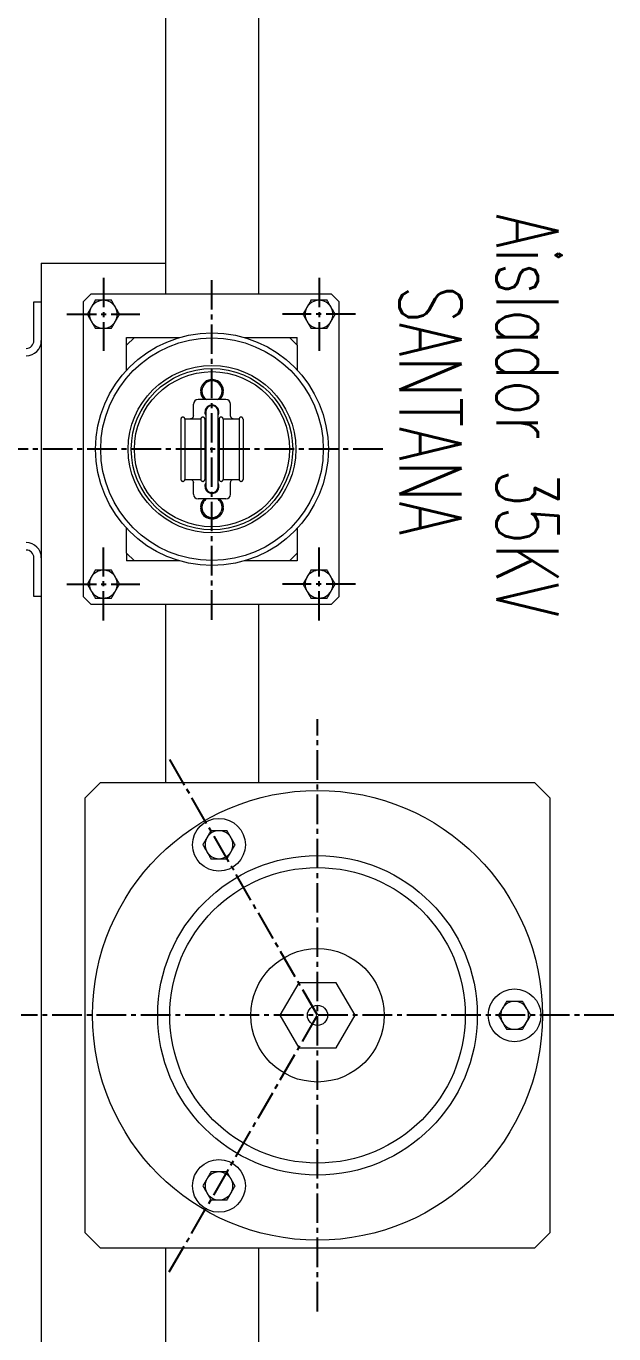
# Model space of a CAD drawing. Header units: millimetres. Extents: x 1587714 to 3094800, y -694377 to -413614.
# Drawn here: x 2046509 to 2046888, y -577587 to -576744 of the extents above; entities that cross this region are included whole.
import ezdxf

# ---------------------------------------------------------------- set-up
doc = ezdxf.new("R2010")
doc.units = ezdxf.units.MM
doc.linetypes.add('CENTER2', pattern=[28.575, 19.05, -3.175, 3.175, -3.175])
for name, color, linetype in [('0_EJES', 1, 'CENTER2'), ('M0_EQUIPOS', 7, 'Continuous'), ('M2_PLBULONES', 2, 'Continuous'), ('M_DIM', 1, 'Continuous')]:
    doc.layers.add(name, color=color, linetype=linetype)
doc.styles.add('STYLE-MSF', font='simplex.shx', dxfattribs={"width": 0.8})

msp = doc.modelspace()

# ---------------------------------------------------------------- linework, layer by layer
at = {"layer": '0_EJES'}
for p, q in [((2046558.7201, -576906.5171), (2046558.7201, -576953.5993)), ((2046628.7201, -577127.0805), (2046628.7201, -576907.0354)), ((2046697.7201, -576906.5171), (2046697.7201, -576953.5993)), ((2046535.179, -576930.0582), (2046582.2613, -576930.0582)), ((2046721.2613, -576930.0582), (2046674.179, -576930.0582)), ((2046738.7427, -577017.058), (2044355.5699, -577017.058)), ((2046558.7201, -577127.5991), (2046558.7201, -577080.5168)), ((2046697.7201, -577127.5991), (2046697.7201, -577080.5168)), ((2046535.179, -577104.058), (2046582.2613, -577104.058)), ((2046721.2613, -577104.058), (2046674.179, -577104.058)), ((2046696.7201, -577573.0401), (2046696.7201, -577191.0758)), ((2046696.7201, -577382.058), (2046601.2291, -577216.6625)), ((2046887.7023, -577382.058), (2046505.738, -577382.058)), ((2046601.2291, -577547.4534), (2046696.7201, -577382.058))]:
    msp.add_line(p, q, dxfattribs=at)
at = {"layer": 'M0_EQUIPOS', "linetype": 'Continuous', "lineweight": 15}
for p, q in [((2046598.7201, -574937.058), (2046598.7201, -576917.0579)), ((2046658.7201, -574937.058), (2046658.7201, -576917.0579)), ((2046550.7201, -576917.0579), (2046545.7201, -576922.0581)), ((2046545.7201, -576922.0581), (2046545.7201, -577112.0581)), ((2046705.7201, -576917.0579), (2046550.7201, -576917.0579)), ((2046710.7201, -576922.0581), (2046705.7201, -576917.0579)), ((2046710.7201, -577112.0581), (2046710.7201, -576922.0581)), ((2046578.7201, -576945.0578), (2046573.7201, -576950.0579)), ((2046573.7201, -576950.0579), (2046573.7201, -576945.0578)), ((2046573.7201, -576945.0578), (2046578.7201, -576945.0578)), ((2046578.7201, -576945.0578), (2046607.7201, -576945.0578)), ((2046649.7201, -576945.0578), (2046678.7201, -576945.0578)), ((2046683.7201, -576950.0579), (2046678.7201, -576945.0578)), ((2046678.7201, -576945.0578), (2046683.7201, -576945.0578)), ((2046683.7201, -576950.0579), (2046683.7201, -576945.0578)), ((2046573.7201, -576966.0677), (2046573.7201, -576950.0579)), ((2046683.7201, -576950.0579), (2046683.7201, -576966.0677)), ((2046573.7201, -577084.0578), (2046573.7201, -577068.0479)), ((2046683.7201, -577068.0479), (2046683.7201, -577084.0578)), ((2046573.7201, -577084.0578), (2046578.7201, -577089.0579)), ((2046573.7201, -577084.0578), (2046573.7201, -577089.0579)), ((2046678.7201, -577089.0579), (2046683.7201, -577084.0578)), ((2046683.7201, -577084.0578), (2046683.7201, -577089.0579)), ((2046578.7201, -577089.0579), (2046573.7201, -577089.0579)), ((2046607.7201, -577089.0579), (2046578.7201, -577089.0579)), ((2046678.7201, -577089.0579), (2046649.7201, -577089.0579)), ((2046683.7201, -577089.0579), (2046678.7201, -577089.0579)), ((2046545.7201, -577112.0581), (2046550.7201, -577117.0577)), ((2046550.7201, -577117.0577), (2046705.7201, -577117.0577)), ((2046598.7201, -577117.0577), (2046598.7201, -577232.058)), ((2046658.7201, -577117.0577), (2046658.7201, -577232.058)), ((2046705.7201, -577117.0577), (2046710.7201, -577112.0581)), ((2046556.7201, -577232.058), (2046546.7201, -577242.0577)), ((2046836.7201, -577232.058), (2046556.7201, -577232.058)), ((2046846.7201, -577242.0577), (2046836.7201, -577232.058)), ((2046546.7201, -577242.0577), (2046546.7201, -577522.058)), ((2046846.7201, -577522.058), (2046846.7201, -577242.0577)), ((2046546.7201, -577522.058), (2046556.7201, -577532.0582)), ((2046836.7201, -577532.0582), (2046846.7201, -577522.058)), ((2046556.7201, -577532.0582), (2046836.7201, -577532.0582)), ((2046598.7201, -577532.0582), (2046598.7201, -577917.0579)), ((2046658.7201, -577532.0582), (2046658.7201, -577917.0579))]:
    msp.add_line(p, q, dxfattribs=at)
at = {"layer": 'M0_EQUIPOS', "color": 180, "linetype": 'Continuous', "lineweight": 15}
for p, q in [((2046518.7201, -576897.058), (2046518.7201, -576922.0581)), ((2046518.7201, -576897.058), (2046598.7201, -576897.058)), ((2046513.9601, -576947.0581), (2046513.9601, -576922.0581)), ((2046513.9601, -576922.0581), (2046518.7201, -576922.0581)), ((2046518.7201, -576922.0581), (2046518.7201, -576947.0581)), ((2046518.7201, -576947.0581), (2046518.7201, -577087.058)), ((2046513.9601, -577112.0581), (2046513.9601, -577087.058)), ((2046518.7201, -577087.058), (2046518.7201, -577112.0581)), ((2046518.7201, -577112.0581), (2046513.9601, -577112.0581)), ((2046518.7201, -577112.0581), (2046518.7201, -577922.0581))]:
    msp.add_line(p, q, dxfattribs=at)
at = {"layer": 'M0_EQUIPOS', "color": 20, "linetype": 'Continuous', "lineweight": 15}
for p, q in [((2046616.7201, -576995.5811), (2046616.7201, -576988.058)), ((2046637.7201, -576985.0578), (2046619.7201, -576985.0578)), ((2046640.7201, -576995.5811), (2046640.7201, -576988.058)), ((2046608.7201, -576997.5838), (2046608.7201, -577036.5323)), ((2046611.2201, -576997.5838), (2046611.2201, -577036.5323)), ((2046621.5701, -576997.5838), (2046611.2201, -576997.5838)), ((2046621.5701, -576997.5838), (2046621.5701, -577036.5323)), ((2046624.0701, -576997.5838), (2046624.0701, -577036.5323)), ((2046624.7201, -576997.5838), (2046624.0701, -576997.5838)), ((2046624.7201, -576993.0582), (2046624.7201, -577041.058)), ((2046632.7201, -577041.058), (2046632.7201, -576993.0582)), ((2046633.3701, -576997.5838), (2046632.7201, -576997.5838)), ((2046633.3701, -576997.5838), (2046633.3701, -577036.5323)), ((2046635.8701, -576997.5838), (2046635.8701, -577036.5323)), ((2046646.2201, -576997.5838), (2046635.8701, -576997.5838)), ((2046646.2201, -576997.5838), (2046646.2201, -577036.5323)), ((2046648.7201, -576997.5838), (2046648.7201, -577036.5323)), ((2046611.2201, -577036.5323), (2046621.5701, -577036.5323)), ((2046616.7201, -577046.0581), (2046616.7201, -577038.5346)), ((2046624.0701, -577036.5323), (2046624.7201, -577036.5323)), ((2046632.7201, -577036.5323), (2046633.3701, -577036.5323)), ((2046635.8701, -577036.5323), (2046646.2201, -577036.5323)), ((2046640.7201, -577046.0581), (2046640.7201, -577038.5346)), ((2046637.7201, -577049.0579), (2046619.7201, -577049.0579)), ((2046684.5958, -577361.0582), (2046672.4714, -577382.0581)), ((2046708.8445, -577361.0582), (2046684.5958, -577361.0582)), ((2046720.9688, -577382.0581), (2046708.8445, -577361.0582)), ((2046672.4714, -577382.0581), (2046684.5958, -577403.058)), ((2046708.8445, -577403.058), (2046720.9688, -577382.0581)), ((2046684.5958, -577403.058), (2046708.8445, -577403.058))]:
    msp.add_line(p, q, dxfattribs=at)
at = {"layer": 'M0_EQUIPOS', "color": 20, "linetype": 'Continuous', "lineweight": 15, "flags": 128}
for points in [[(2046624.7201, -576995.1195), (2046624.4024, -576994.3256), (2046624.2201, -576993.0582)], [(2046624.2201, -577041.058), (2046624.4024, -577039.7901), (2046624.7201, -577038.9962)]]:
    msp.add_lwpolyline(points, dxfattribs=at)
at = {"layer": 'M0_EQUIPOS', "color": 20, "linetype": 'Continuous', "lineweight": 15}
for centre, radius in [((2046628.7201, -577017.058), 75), ((2046628.7201, -577017.058), 71.7409), ((2046628.7201, -577017.058), 54), ((2046628.7201, -577017.058), 52), ((2046628.7201, -577017.058), 50), ((2046696.7201, -577382.058), 145), ((2046696.7201, -577382.058), 103), ((2046696.7201, -577382.058), 95.25), ((2046696.7201, -577382.058), 43), ((2046696.7201, -577382.058), 6.5)]:
    msp.add_circle(centre, radius, dxfattribs=at)
at = {"layer": 'M0_EQUIPOS', "color": 180, "linetype": 'Continuous', "lineweight": 15}
for centre, radius, start, end in [((2046508.9601, -576947.058), 5, 270, 0), ((2046508.9601, -576947.058), 9.76, 270, 0), ((2046508.9601, -577087.058), 9.76, 0, 90), ((2046508.9601, -577087.058), 5, 0, 90)]:
    msp.add_arc(centre, radius, start, end, dxfattribs=at)
at = {"layer": 'M0_EQUIPOS', "color": 20, "linetype": 'Continuous', "lineweight": 15}
for centre, radius, start, end in [((2046619.7201, -576988.058), 3, 90, 180), ((2046628.7201, -576993.058), 4.5, 332.7339556, 180), ((2046628.7201, -576993.058), 4, 0, 180), ((2046637.7201, -576988.058), 3, 0, 90), ((2046628.7201, -577041.058), 4.5, 180, 27.2660444), ((2046628.7201, -577041.058), 4, 180, 0), ((2046619.7201, -577046.058), 3, 180, 270), ((2046637.7201, -577046.058), 3, 270, 0)]:
    msp.add_arc(centre, radius, start, end, dxfattribs=at)
for points, knots in [([(2046611.2201, -576997.5838), (2046611.2076, -576997.4503), (2046611.182, -576997.1758), (2046610.9767, -576996.8035), (2046610.6636, -576996.5133), (2046610.27, -576996.3442), (2046609.8436, -576996.3145), (2046609.4315, -576996.4277), (2046609.0799, -576996.6714), (2046608.8296, -576997.0172), (2046608.7293, -576997.3412), (2046608.7221, -576997.5325), (2046608.7201, -576997.5838)], [0, 0, 0, 0, 0.1019846, 0.20963177, 0.31706387, 0.42438398, 0.53161294, 0.63877985, 0.74600107, 0.8532746, 0.96067638, 1, 1, 1, 1]), ([(2046616.7201, -576995.5811), (2046616.698, -576995.8064), (2046616.6536, -576996.257), (2046616.3085, -576996.8577), (2046615.7998, -576997.3103), (2046615.2377, -576997.5495), (2046614.8668, -576997.5741), (2046614.7201, -576997.5838)], [0, 0, 0, 0, 0.2149753, 0.43006803, 0.64491716, 0.85960244, 1, 1, 1, 1]), ([(2046624.0701, -576997.5838), (2046624.0576, -576997.4503), (2046624.032, -576997.1758), (2046623.8267, -576996.8035), (2046623.5136, -576996.5133), (2046623.12, -576996.3442), (2046622.6936, -576996.3145), (2046622.2815, -576996.4277), (2046621.9299, -576996.6714), (2046621.6796, -576997.0172), (2046621.5793, -576997.3412), (2046621.5721, -576997.5325), (2046621.5701, -576997.5838)], [0, 0, 0, 0, 0.10198429, 0.20963144, 0.31706352, 0.42438361, 0.53161256, 0.63877946, 0.74600223, 0.85327462, 0.96067638, 1, 1, 1, 1]), ([(2046635.8701, -576997.5838), (2046635.8576, -576997.4503), (2046635.832, -576997.1758), (2046635.6267, -576996.8035), (2046635.3136, -576996.5133), (2046634.92, -576996.3442), (2046634.4936, -576996.3145), (2046634.0815, -576996.4277), (2046633.7299, -576996.6714), (2046633.4796, -576997.0172), (2046633.3793, -576997.3412), (2046633.3721, -576997.5325), (2046633.3701, -576997.5838)], [0, 0, 0, 0, 0.1019846, 0.20963177, 0.31706387, 0.42438398, 0.53161294, 0.63877985, 0.74600107, 0.8532746, 0.96067638, 1, 1, 1, 1]), ([(2046642.7201, -576997.5838), (2046642.4955, -576997.5616), (2046642.0463, -576997.5171), (2046641.4474, -576997.1726), (2046640.995, -576996.6654), (2046640.7545, -576996.1023), (2046640.7299, -576995.7296), (2046640.7201, -576995.5811)], [0, 0, 0, 0, 0.21437495, 0.42872953, 0.6431899, 0.85789423, 1, 1, 1, 1]), ([(2046648.7201, -576997.5838), (2046648.7076, -576997.4503), (2046648.682, -576997.1758), (2046648.4767, -576996.8035), (2046648.1636, -576996.5133), (2046647.77, -576996.3442), (2046647.3436, -576996.3145), (2046646.9315, -576996.4277), (2046646.5799, -576996.6714), (2046646.3296, -576997.0172), (2046646.2293, -576997.3412), (2046646.2221, -576997.5325), (2046646.2201, -576997.5838)], [0, 0, 0, 0, 0.10198429, 0.20963144, 0.31706352, 0.42438361, 0.53161256, 0.63877946, 0.74600223, 0.85327462, 0.96067638, 1, 1, 1, 1]), ([(2046608.7201, -577036.5323), (2046608.7334, -577036.6702), (2046608.7604, -577036.949), (2046608.9719, -577037.3229), (2046609.2881, -577037.6097), (2046609.6834, -577037.7749), (2046610.11, -577037.8004), (2046610.4697, -577037.697), (2046610.7843, -577037.5032), (2046611.0368, -577037.2278), (2046611.1961, -577036.8722), (2046611.2131, -577036.6321), (2046611.2201, -577036.5323)], [0, 0, 0, 0, 0.10527632, 0.21285121, 0.32026224, 0.42759711, 0.53481301, 0.64197002, 0.70885464, 0.81625498, 0.9236463, 1, 1, 1, 1]), ([(2046614.7201, -577036.5323), (2046614.9448, -577036.5544), (2046615.3941, -577036.5985), (2046615.9928, -577036.9431), (2046616.4454, -577037.4503), (2046616.6857, -577038.0136), (2046616.7103, -577038.3863), (2046616.7201, -577038.5346)], [0, 0, 0, 0, 0.21435709, 0.42871942, 0.64318754, 0.85804051, 1, 1, 1, 1]), ([(2046621.5701, -577036.5323), (2046621.5834, -577036.6702), (2046621.6104, -577036.949), (2046621.8219, -577037.3229), (2046622.1381, -577037.6097), (2046622.5334, -577037.7749), (2046622.96, -577037.8004), (2046623.3197, -577037.697), (2046623.6343, -577037.5032), (2046623.8868, -577037.2278), (2046624.0461, -577036.8722), (2046624.0631, -577036.6321), (2046624.0701, -577036.5323)], [0, 0, 0, 0, 0.10527642, 0.21285141, 0.32026254, 0.42759575, 0.53481365, 0.64197077, 0.70885383, 0.81625556, 0.92364623, 1, 1, 1, 1]), ([(2046633.3701, -577036.5323), (2046633.3834, -577036.6702), (2046633.4104, -577036.949), (2046633.6219, -577037.3229), (2046633.9381, -577037.6097), (2046634.3334, -577037.7749), (2046634.76, -577037.8004), (2046635.1197, -577037.697), (2046635.4343, -577037.5032), (2046635.6868, -577037.2278), (2046635.8461, -577036.8722), (2046635.8631, -577036.6321), (2046635.8701, -577036.5323)], [0, 0, 0, 0, 0.10527632, 0.21285121, 0.32026224, 0.42759711, 0.53481301, 0.64197002, 0.70885464, 0.81625498, 0.9236463, 1, 1, 1, 1]), ([(2046640.7201, -577038.5346), (2046640.7423, -577038.3093), (2046640.7866, -577037.8588), (2046641.1321, -577037.2584), (2046641.6403, -577036.8054), (2046642.2026, -577036.566), (2046642.5735, -577036.5419), (2046642.7201, -577036.5323)], [0, 0, 0, 0, 0.2149857, 0.42995556, 0.64491457, 0.85961244, 1, 1, 1, 1]), ([(2046646.2201, -577036.5323), (2046646.2334, -577036.6702), (2046646.2604, -577036.949), (2046646.4719, -577037.3229), (2046646.7881, -577037.6097), (2046647.1834, -577037.7749), (2046647.61, -577037.8004), (2046647.9697, -577037.697), (2046648.2843, -577037.5032), (2046648.5368, -577037.2278), (2046648.6961, -577036.8722), (2046648.7131, -577036.6321), (2046648.7201, -577036.5323)], [0, 0, 0, 0, 0.10527642, 0.21285141, 0.32026254, 0.42759575, 0.53481365, 0.64197077, 0.70885383, 0.81625556, 0.92364623, 1, 1, 1, 1])]:
    msp.add_open_spline(points, degree=3, knots=knots, dxfattribs=at)
at = {"layer": 'M2_PLBULONES', "linetype": 'Continuous', "lineweight": 15}
for p, q in [((2046624.9674, -576973.0582), (2046623.091, -576976.3078)), ((2046628.2086, -576973.0582), (2046628.1362, -576972.1388)), ((2046629.2317, -576973.0582), (2046629.304, -576972.1388)), ((2046621.2146, -576979.5579), (2046623.091, -576982.8081)), ((2046633.0503, -576985.0578), (2046634.3493, -576982.8081)), ((2046636.2257, -576979.5579), (2046634.3493, -576976.3078)), ((2046624.39, -577049.0579), (2046623.091, -577051.3081)), ((2046621.2146, -577054.5577), (2046623.091, -577057.8079)), ((2046632.4729, -577061.058), (2046634.3493, -577057.8079)), ((2046636.2257, -577054.5577), (2046634.3493, -577051.3081))]:
    msp.add_line(p, q, dxfattribs=at)
at = {"layer": 'M2_PLBULONES', "linetype": 'Continuous', "lineweight": 15, "flags": 128}
for points in [[(2046628.1362, -576972.1388), (2046626.5398, -576972.4421), (2046625.1419, -576973.0324)], [(2046632.1335, -576972.9447), (2046630.9005, -576972.4421), (2046629.304, -576972.1388)]]:
    msp.add_lwpolyline(points, dxfattribs=at)
at = {"layer": 'M2_PLBULONES', "linetype": 'Continuous', "lineweight": 15}
for centre in [(2046633.2201, -577272.0727), (2046823.7201, -577382.058), (2046633.2201, -577492.0432)]:
    msp.add_circle(centre, 17, dxfattribs=at)
for centre, radius, start, end in [((2046558.7201, -576930.058), 9, 90, 150), ((2046558.7201, -576930.058), 9, 30, 90), ((2046697.7201, -576930.058), 9, 90, 150), ((2046697.7201, -576930.058), 9, 30, 90), ((2046558.7201, -576930.058), 9, 150, 210), ((2046558.7201, -576930.058), 9, 330, 30), ((2046697.7201, -576930.058), 9, 150, 210), ((2046697.7201, -576930.058), 9, 330, 30), ((2046558.7201, -576930.058), 9, 210, 270), ((2046558.7201, -576930.058), 9, 270, 330), ((2046697.7201, -576930.058), 9, 210, 270), ((2046697.7201, -576930.058), 9, 270, 330), ((2046628.7201, -576979.558), 7.4422, 122.3373133, 177.0277001), ((2046628.7201, -576979.558), 6.5, 90, 150), ((2046628.7201, -576979.558), 6.5, 30, 90), ((2046628.7201, -576979.558), 7.4422, 2.674282, 58.3841732), ((2046628.7201, -576979.558), 7.4422, 182.0736307, 227.6487483), ((2046628.7201, -576979.558), 6.5, 150, 210), ((2046628.7201, -576979.558), 6.5, 210, 237.7957725), ((2046628.7201, -576979.558), 6.5, 302.2042275, 330), ((2046628.7201, -576979.558), 7.4422, 312.3512517, 357.03054), ((2046628.7201, -576979.558), 6.5, 330, 30), ((2046628.7201, -577054.558), 7.4422, 132.3512517, 177.0277001), ((2046628.7201, -577054.558), 6.5, 122.2042275, 150), ((2046628.7201, -577054.558), 6.5, 30, 57.7957725), ((2046628.7201, -577054.558), 7.4422, 2.674282, 47.6487483), ((2046628.7201, -577054.558), 7.4422, 182.0736307, 237.6649773), ((2046628.7201, -577054.558), 6.5, 150, 210), ((2046628.7201, -577054.558), 6.5, 210, 270), ((2046628.7201, -577054.558), 7.4422, 243.0281774, 357.03054), ((2046628.7201, -577054.558), 6.5, 270, 330), ((2046628.7201, -577054.558), 6.5, 330, 30), ((2046558.7201, -577104.058), 9, 150, 210), ((2046558.7201, -577104.058), 9, 90, 150), ((2046558.7201, -577104.058), 9, 30, 90), ((2046558.7201, -577104.058), 9, 330, 30), ((2046697.7201, -577104.058), 9, 150, 210), ((2046697.7201, -577104.058), 9, 90, 150), ((2046697.7201, -577104.058), 9, 30, 90), ((2046697.7201, -577104.058), 9, 330, 30), ((2046558.7201, -577104.058), 9, 210, 270), ((2046558.7201, -577104.058), 9, 270, 330), ((2046697.7201, -577104.058), 9, 210, 270), ((2046697.7201, -577104.058), 9, 270, 330), ((2046633.2201, -577272.0727), 9, 150, 210), ((2046633.2201, -577272.0727), 9, 90, 150), ((2046633.2201, -577272.0727), 9, 30, 90), ((2046633.2201, -577272.0727), 9, 330, 30), ((2046633.2201, -577272.0727), 9, 210, 270), ((2046633.2201, -577272.0727), 9, 270, 330), ((2046823.7201, -577382.058), 9, 150, 210), ((2046823.7201, -577382.058), 9, 90, 150), ((2046823.7201, -577382.058), 9, 30, 90), ((2046823.7201, -577382.058), 9, 330, 30), ((2046823.7201, -577382.058), 9, 210, 270), ((2046823.7201, -577382.058), 9, 270, 330), ((2046633.2201, -577492.0432), 9, 150, 210), ((2046633.2201, -577492.0432), 9, 90, 150), ((2046633.2201, -577492.0432), 9, 30, 90), ((2046633.2201, -577492.0432), 9, 330, 30), ((2046633.2201, -577492.0432), 9, 210, 270), ((2046633.2201, -577492.0432), 9, 270, 330)]:
    msp.add_arc(centre, radius, start, end, dxfattribs=at)
for points, knots in [([(2046553.524, -576921.0581), (2046553.102, -576921.7889), (2046552.2503, -576923.2638), (2046551.3701, -576924.7886), (2046550.9259, -576925.558)], [0, 0, 0, 0, 0.4954221, 1, 1, 1, 1]), ([(2046558.7201, -576921.0581), (2046558.3327, -576921.0581), (2046556.5747, -576921.0581), (2046554.8605, -576921.0581), (2046553.524, -576921.0581)], [0, 0, 0, 0, 0.2203644, 1, 1, 1, 1]), ([(2046563.9163, -576921.0581), (2046563.5842, -576921.0581), (2046561.8928, -576921.0581), (2046560.1338, -576921.0581), (2046558.7201, -576921.0581)], [0, 0, 0, 0, 0.19634992, 1, 1, 1, 1]), ([(2046566.5144, -576925.558), (2046566.4528, -576925.4514), (2046565.9864, -576924.6437), (2046565.1072, -576923.1207), (2046564.3157, -576921.7498), (2046563.9163, -576921.0581)], [0, 0, 0, 0, 0.07008268, 0.53078932, 1, 1, 1, 1]), ([(2046692.524, -576921.0581), (2046692.102, -576921.7889), (2046691.2503, -576923.2638), (2046690.3701, -576924.7886), (2046689.9259, -576925.558)], [0, 0, 0, 0, 0.4954221, 1, 1, 1, 1]), ([(2046697.7201, -576921.0581), (2046697.3327, -576921.0581), (2046695.5747, -576921.0581), (2046693.8605, -576921.0581), (2046692.524, -576921.0581)], [0, 0, 0, 0, 0.22036464, 1, 1, 1, 1]), ([(2046702.9163, -576921.0581), (2046702.5842, -576921.0581), (2046700.8928, -576921.0581), (2046699.1338, -576921.0581), (2046697.7201, -576921.0581)], [0, 0, 0, 0, 0.19635205, 1, 1, 1, 1]), ([(2046705.5144, -576925.558), (2046705.4528, -576925.4514), (2046704.9864, -576924.6437), (2046704.1072, -576923.1207), (2046703.3157, -576921.7498), (2046702.9163, -576921.0581)], [0, 0, 0, 0, 0.07008356, 0.53078933, 1, 1, 1, 1]), ([(2046550.9259, -576925.558), (2046550.8643, -576925.6647), (2046550.3979, -576926.4724), (2046549.5187, -576927.9954), (2046548.7272, -576929.3663), (2046548.3278, -576930.0579)], [0, 0, 0, 0, 0.07008409, 0.53078933, 1, 1, 1, 1]), ([(2046548.3278, -576930.0579), (2046548.7498, -576930.7889), (2046549.6013, -576932.2639), (2046550.4817, -576933.7886), (2046550.9259, -576934.5579)], [0, 0, 0, 0, 0.49549931, 1, 1, 1, 1]), ([(2046569.1124, -576930.0579), (2046568.6905, -576929.327), (2046567.839, -576927.852), (2046566.9586, -576926.3273), (2046566.5144, -576925.558)], [0, 0, 0, 0, 0.49549931, 1, 1, 1, 1]), ([(2046566.5144, -576934.5579), (2046566.5759, -576934.4512), (2046567.0424, -576933.6435), (2046567.9216, -576932.1205), (2046568.7131, -576930.7496), (2046569.1124, -576930.0579)], [0, 0, 0, 0, 0.07008409, 0.53078933, 1, 1, 1, 1]), ([(2046689.9259, -576925.558), (2046689.8643, -576925.6647), (2046689.3979, -576926.4724), (2046688.5187, -576927.9954), (2046687.7272, -576929.3663), (2046687.3278, -576930.0579)], [0, 0, 0, 0, 0.07008374, 0.53078933, 1, 1, 1, 1]), ([(2046687.3278, -576930.0579), (2046687.7498, -576930.7889), (2046688.6013, -576932.2639), (2046689.4817, -576933.7886), (2046689.9259, -576934.5579)], [0, 0, 0, 0, 0.49549931, 1, 1, 1, 1]), ([(2046708.1124, -576930.0579), (2046707.6905, -576929.327), (2046706.839, -576927.852), (2046705.9586, -576926.3273), (2046705.5144, -576925.558)], [0, 0, 0, 0, 0.49549931, 1, 1, 1, 1]), ([(2046705.5144, -576934.5579), (2046705.5759, -576934.4512), (2046706.0424, -576933.6435), (2046706.9216, -576932.1205), (2046707.7131, -576930.7496), (2046708.1124, -576930.0579)], [0, 0, 0, 0, 0.07008356, 0.53078933, 1, 1, 1, 1]), ([(2046550.9259, -576934.5579), (2046550.9875, -576934.6645), (2046551.4539, -576935.4722), (2046552.3331, -576936.9952), (2046553.1246, -576938.3661), (2046553.524, -576939.0578)], [0, 0, 0, 0, 0.07008268, 0.53078932, 1, 1, 1, 1]), ([(2046553.524, -576939.0578), (2046554.8605, -576939.0578), (2046556.5747, -576939.0578), (2046558.3327, -576939.0578), (2046558.7201, -576939.0578)], [0, 0, 0, 0, 0.7796356, 1, 1, 1, 1]), ([(2046558.7201, -576939.0578), (2046560.1338, -576939.0578), (2046561.8928, -576939.0578), (2046563.5842, -576939.0578), (2046563.9163, -576939.0578)], [0, 0, 0, 0, 0.80365008, 1, 1, 1, 1]), ([(2046563.9163, -576939.0578), (2046564.3382, -576938.327), (2046565.1899, -576936.8521), (2046566.0702, -576935.3273), (2046566.5144, -576934.5579)], [0, 0, 0, 0, 0.4954221, 1, 1, 1, 1]), ([(2046689.9259, -576934.5579), (2046689.9875, -576934.6645), (2046690.4539, -576935.4722), (2046691.3331, -576936.9952), (2046692.1246, -576938.3661), (2046692.524, -576939.0578)], [0, 0, 0, 0, 0.07008374, 0.53078933, 1, 1, 1, 1]), ([(2046692.524, -576939.0578), (2046693.8605, -576939.0578), (2046695.5747, -576939.0578), (2046697.3327, -576939.0578), (2046697.7201, -576939.0578)], [0, 0, 0, 0, 0.77963536, 1, 1, 1, 1]), ([(2046697.7201, -576939.0578), (2046699.1338, -576939.0578), (2046700.8928, -576939.0578), (2046702.5842, -576939.0578), (2046702.9163, -576939.0578)], [0, 0, 0, 0, 0.80364795, 1, 1, 1, 1]), ([(2046702.9163, -576939.0578), (2046703.3382, -576938.327), (2046704.19, -576936.8521), (2046705.0702, -576935.3273), (2046705.5144, -576934.5579)], [0, 0, 0, 0, 0.4954221, 1, 1, 1, 1]), ([(2046628.7201, -576973.0582), (2046628.413, -576973.0582), (2046627.143, -576973.0582), (2046625.9056, -576973.0582), (2046624.9674, -576973.0582)], [0, 0, 0, 0, 0.24184871, 1, 1, 1, 1]), ([(2046632.4729, -576973.0582), (2046632.1995, -576973.0582), (2046630.9772, -576973.0582), (2046629.7065, -576973.0582), (2046628.7201, -576973.0582)], [0, 0, 0, 0, 0.22371674, 1, 1, 1, 1]), ([(2046634.3493, -576976.3078), (2046634.3048, -576976.2309), (2046633.6706, -576975.1338), (2046633.05, -576974.0583), (2046632.4729, -576973.0582)], [0, 0, 0, 0, 0.070156013, 1, 1, 1, 1]), ([(2046623.091, -576976.3078), (2046623.0465, -576976.3849), (2046622.4132, -576977.4827), (2046621.7921, -576978.5581), (2046621.2146, -576979.5579)], [0, 0, 0, 0, 0.070257106, 1, 1, 1, 1]), ([(2046623.091, -576982.8081), (2046623.1355, -576982.885), (2046623.5744, -576983.6444), (2046624.004, -576984.3888), (2046624.39, -576985.0578)], [0, 0, 0, 0, 0.10138174, 1, 1, 1, 1]), ([(2046634.3493, -576982.8081), (2046634.3938, -576982.7309), (2046635.027, -576981.6332), (2046635.6482, -576980.5578), (2046636.2257, -576979.5579)], [0, 0, 0, 0, 0.07025613, 1, 1, 1, 1]), ([(2046634.3493, -577051.3081), (2046634.3048, -577051.231), (2046633.8665, -577050.4711), (2046633.4366, -577049.7267), (2046633.0503, -577049.0579)], [0, 0, 0, 0, 0.10152282, 1, 1, 1, 1]), ([(2046623.091, -577051.3081), (2046623.0465, -577051.3851), (2046622.4123, -577052.4821), (2046621.7917, -577053.5577), (2046621.2146, -577054.5577)], [0, 0, 0, 0, 0.070156081, 1, 1, 1, 1]), ([(2046623.091, -577057.8079), (2046623.1355, -577057.885), (2046623.7687, -577058.9828), (2046624.3899, -577060.0582), (2046624.9674, -577061.058)], [0, 0, 0, 0, 0.07025704, 1, 1, 1, 1]), ([(2046634.3493, -577057.8079), (2046634.3938, -577057.7309), (2046635.028, -577056.6337), (2046635.6486, -577055.558), (2046636.2257, -577054.5577)], [0, 0, 0, 0, 0.07014758, 1, 1, 1, 1]), ([(2046624.9674, -577061.058), (2046625.9056, -577061.058), (2046627.143, -577061.058), (2046628.413, -577061.058), (2046628.7201, -577061.058)], [0, 0, 0, 0, 0.75815129, 1, 1, 1, 1]), ([(2046628.7201, -577061.058), (2046629.7065, -577061.058), (2046630.9772, -577061.058), (2046632.1995, -577061.058), (2046632.4729, -577061.058)], [0, 0, 0, 0, 0.77628326, 1, 1, 1, 1]), ([(2046550.9259, -577099.5578), (2046550.8643, -577099.6645), (2046550.3979, -577100.4722), (2046549.5187, -577101.9952), (2046548.7272, -577103.366), (2046548.3278, -577104.0577)], [0, 0, 0, 0, 0.07008409, 0.53078933, 1, 1, 1, 1]), ([(2046553.524, -577095.0579), (2046553.1021, -577095.7888), (2046552.2506, -577097.2639), (2046551.3701, -577098.7886), (2046550.9259, -577099.5578)], [0, 0, 0, 0, 0.49549931, 1, 1, 1, 1]), ([(2046558.7201, -577095.0579), (2046558.3327, -577095.0579), (2046556.5747, -577095.0579), (2046554.8605, -577095.0579), (2046553.524, -577095.0579)], [0, 0, 0, 0, 0.2203644, 1, 1, 1, 1]), ([(2046563.9163, -577095.0579), (2046563.5842, -577095.0579), (2046561.8928, -577095.0579), (2046560.1338, -577095.0579), (2046558.7201, -577095.0579)], [0, 0, 0, 0, 0.19634992, 1, 1, 1, 1]), ([(2046566.5144, -577099.5578), (2046566.4528, -577099.4512), (2046565.9864, -577098.6434), (2046565.1072, -577097.1205), (2046564.3157, -577095.7496), (2046563.9163, -577095.0579)], [0, 0, 0, 0, 0.07008268, 0.53078932, 1, 1, 1, 1]), ([(2046569.1124, -577104.0577), (2046568.6905, -577103.327), (2046567.8388, -577101.8521), (2046566.9585, -577100.3272), (2046566.5144, -577099.5578)], [0, 0, 0, 0, 0.4954221, 1, 1, 1, 1]), ([(2046689.9259, -577099.5578), (2046689.8643, -577099.6645), (2046689.3979, -577100.4722), (2046688.5187, -577101.9952), (2046687.7272, -577103.366), (2046687.3278, -577104.0577)], [0, 0, 0, 0, 0.07008374, 0.53078933, 1, 1, 1, 1]), ([(2046692.524, -577095.0579), (2046692.1021, -577095.7888), (2046691.2506, -577097.2639), (2046690.3701, -577098.7886), (2046689.9259, -577099.5578)], [0, 0, 0, 0, 0.49549931, 1, 1, 1, 1]), ([(2046697.7201, -577095.0579), (2046697.3327, -577095.0579), (2046695.5747, -577095.0579), (2046693.8605, -577095.0579), (2046692.524, -577095.0579)], [0, 0, 0, 0, 0.22036464, 1, 1, 1, 1]), ([(2046702.9163, -577095.0579), (2046702.5842, -577095.0579), (2046700.8928, -577095.0579), (2046699.1338, -577095.0579), (2046697.7201, -577095.0579)], [0, 0, 0, 0, 0.19635205, 1, 1, 1, 1]), ([(2046705.5144, -577099.5578), (2046705.4528, -577099.4512), (2046704.9864, -577098.6435), (2046704.1072, -577097.1204), (2046703.3157, -577095.7496), (2046702.9163, -577095.0579)], [0, 0, 0, 0, 0.07008356, 0.53078933, 1, 1, 1, 1]), ([(2046708.1124, -577104.0577), (2046707.6905, -577103.327), (2046706.8388, -577101.8521), (2046705.9585, -577100.3272), (2046705.5144, -577099.5578)], [0, 0, 0, 0, 0.4954221, 1, 1, 1, 1]), ([(2046548.3278, -577104.0577), (2046548.7498, -577104.7886), (2046549.6014, -577106.2638), (2046550.4817, -577107.7887), (2046550.9259, -577108.5581)], [0, 0, 0, 0, 0.49546063, 1, 1, 1, 1]), ([(2046550.9259, -577108.5581), (2046550.9875, -577108.6648), (2046551.4539, -577109.4725), (2046552.3331, -577110.9955), (2046553.1246, -577112.3663), (2046553.524, -577113.058)], [0, 0, 0, 0, 0.07008268, 0.53078932, 1, 1, 1, 1]), ([(2046563.9163, -577113.058), (2046564.3382, -577112.3271), (2046565.1897, -577110.852), (2046566.0702, -577109.3273), (2046566.5144, -577108.5581)], [0, 0, 0, 0, 0.49549931, 1, 1, 1, 1]), ([(2046566.5144, -577108.5581), (2046566.5759, -577108.4515), (2046567.0424, -577107.6438), (2046567.9217, -577106.1207), (2046568.7131, -577104.7496), (2046569.1124, -577104.0577)], [0, 0, 0, 0, 0.070078742, 0.530748835, 1, 1, 1, 1]), ([(2046687.3278, -577104.0577), (2046687.7498, -577104.7886), (2046688.6014, -577106.2638), (2046689.4817, -577107.7887), (2046689.9259, -577108.5581)], [0, 0, 0, 0, 0.49546063, 1, 1, 1, 1]), ([(2046689.9259, -577108.5581), (2046689.9875, -577108.6648), (2046690.4539, -577109.4725), (2046691.3331, -577110.9955), (2046692.1246, -577112.3663), (2046692.524, -577113.058)], [0, 0, 0, 0, 0.07008374, 0.53078933, 1, 1, 1, 1]), ([(2046702.9163, -577113.058), (2046703.3382, -577112.3271), (2046704.1897, -577110.852), (2046705.0702, -577109.3273), (2046705.5144, -577108.5581)], [0, 0, 0, 0, 0.49549931, 1, 1, 1, 1]), ([(2046705.5144, -577108.5581), (2046705.5759, -577108.4515), (2046706.0424, -577107.6438), (2046706.9217, -577106.1207), (2046707.7131, -577104.7496), (2046708.1124, -577104.0577)], [0, 0, 0, 0, 0.07007821, 0.53074883, 1, 1, 1, 1]), ([(2046553.524, -577113.058), (2046554.8605, -577113.058), (2046556.5747, -577113.058), (2046558.3327, -577113.058), (2046558.7201, -577113.058)], [0, 0, 0, 0, 0.7796356, 1, 1, 1, 1]), ([(2046558.7201, -577113.058), (2046560.1338, -577113.058), (2046561.8928, -577113.058), (2046563.5842, -577113.058), (2046563.9163, -577113.058)], [0, 0, 0, 0, 0.80365008, 1, 1, 1, 1]), ([(2046692.524, -577113.058), (2046693.8605, -577113.058), (2046695.5747, -577113.058), (2046697.3327, -577113.058), (2046697.7201, -577113.058)], [0, 0, 0, 0, 0.77963536, 1, 1, 1, 1]), ([(2046697.7201, -577113.058), (2046699.1338, -577113.058), (2046700.8928, -577113.058), (2046702.5842, -577113.058), (2046702.9163, -577113.058)], [0, 0, 0, 0, 0.80364795, 1, 1, 1, 1]), ([(2046625.4259, -577267.5728), (2046625.3643, -577267.6795), (2046624.8979, -577268.4872), (2046624.0187, -577270.0102), (2046623.2272, -577271.381), (2046622.8278, -577272.0727)], [0, 0, 0, 0, 0.07008278, 0.53078648, 1, 1, 1, 1]), ([(2046628.024, -577263.0729), (2046627.602, -577263.8036), (2046626.7503, -577265.2786), (2046625.8701, -577266.8034), (2046625.4259, -577267.5728)], [0, 0, 0, 0, 0.49542558, 1, 1, 1, 1]), ([(2046633.2201, -577263.0729), (2046632.8327, -577263.0729), (2046631.0747, -577263.0729), (2046629.3605, -577263.0729), (2046628.024, -577263.0729)], [0, 0, 0, 0, 0.22036362, 1, 1, 1, 1]), ([(2046638.4163, -577263.0729), (2046638.0842, -577263.0729), (2046636.3928, -577263.0729), (2046634.6338, -577263.0729), (2046633.2201, -577263.0729)], [0, 0, 0, 0, 0.19635157, 1, 1, 1, 1]), ([(2046641.0144, -577267.5728), (2046640.9528, -577267.4662), (2046640.4864, -577266.6585), (2046639.6072, -577265.1354), (2046638.8157, -577263.7646), (2046638.4163, -577263.0729)], [0, 0, 0, 0, 0.07008278, 0.53078648, 1, 1, 1, 1]), ([(2046643.6124, -577272.0727), (2046643.1905, -577271.3418), (2046642.339, -577269.8668), (2046641.4586, -577268.342), (2046641.0144, -577267.5728)], [0, 0, 0, 0, 0.49550279, 1, 1, 1, 1]), ([(2046622.8278, -577272.0727), (2046623.2498, -577272.8036), (2046624.1013, -577274.2787), (2046624.9817, -577275.8034), (2046625.4259, -577276.5727)], [0, 0, 0, 0, 0.49550279, 1, 1, 1, 1]), ([(2046625.4259, -577276.5727), (2046625.4875, -577276.6793), (2046625.9539, -577277.487), (2046626.8331, -577279.01), (2046627.6246, -577280.3809), (2046628.024, -577281.0726)], [0, 0, 0, 0, 0.07008278, 0.53078648, 1, 1, 1, 1]), ([(2046638.4163, -577281.0726), (2046638.8382, -577280.3418), (2046639.6899, -577278.8669), (2046640.5702, -577277.3421), (2046641.0144, -577276.5727)], [0, 0, 0, 0, 0.49542558, 1, 1, 1, 1]), ([(2046641.0144, -577276.5727), (2046641.0759, -577276.466), (2046641.5424, -577275.6583), (2046642.4216, -577274.1353), (2046643.2131, -577272.7644), (2046643.6124, -577272.0727)], [0, 0, 0, 0, 0.07008348, 0.53078648, 1, 1, 1, 1]), ([(2046628.024, -577281.0726), (2046629.3605, -577281.0726), (2046631.0747, -577281.0726), (2046632.8327, -577281.0726), (2046633.2201, -577281.0726)], [0, 0, 0, 0, 0.77963638, 1, 1, 1, 1]), ([(2046633.2201, -577281.0726), (2046634.6338, -577281.0726), (2046636.3928, -577281.0726), (2046638.0842, -577281.0726), (2046638.4163, -577281.0726)], [0, 0, 0, 0, 0.80364843, 1, 1, 1, 1]), ([(2046815.9259, -577377.5582), (2046815.219, -577378.7822), (2046814.3392, -577380.3054), (2046813.4939, -577381.7704), (2046813.3278, -577382.0581)], [0, 0, 0, 0, 0.803584668, 1, 1, 1, 1]), ([(2046818.524, -577373.0578), (2046817.8558, -577374.2153), (2046816.9987, -577375.7001), (2046816.1196, -577377.2227), (2046815.9259, -577377.5582)], [0, 0, 0, 0, 0.77964625, 1, 1, 1, 1]), ([(2046823.7201, -577373.0578), (2046823.597, -577373.0578), (2046822.6643, -577373.0578), (2046820.9057, -577373.0578), (2046819.3227, -577373.0578), (2046818.524, -577373.0578)], [0, 0, 0, 0, 0.07009011, 0.53078297, 1, 1, 1, 1]), ([(2046828.9163, -577373.0578), (2046828.0724, -577373.0578), (2046826.3692, -577373.0578), (2046824.6085, -577373.0578), (2046823.7201, -577373.0578)], [0, 0, 0, 0, 0.49546059, 1, 1, 1, 1]), ([(2046831.5144, -577377.5582), (2046831.4528, -577377.4514), (2046830.9869, -577376.6432), (2046830.107, -577375.1204), (2046829.3156, -577373.7495), (2046828.9163, -577373.0578)], [0, 0, 0, 0, 0.07015566, 0.5308236, 1, 1, 1, 1]), ([(2046834.1124, -577382.0581), (2046833.6905, -577381.3272), (2046832.839, -577379.8521), (2046831.9586, -577378.3274), (2046831.5144, -577377.5582)], [0, 0, 0, 0, 0.49550209, 1, 1, 1, 1]), ([(2046813.3278, -577382.0581), (2046813.7498, -577382.7888), (2046814.6015, -577384.2638), (2046815.4817, -577385.7886), (2046815.9259, -577386.558)], [0, 0, 0, 0, 0.49542558, 1, 1, 1, 1]), ([(2046815.9259, -577386.558), (2046815.9875, -577386.6647), (2046816.4539, -577387.4724), (2046817.3331, -577388.9954), (2046818.1246, -577390.3662), (2046818.524, -577391.0579)], [0, 0, 0, 0, 0.07008278, 0.53078648, 1, 1, 1, 1]), ([(2046828.9163, -577391.0579), (2046829.0823, -577390.7703), (2046829.9281, -577389.3057), (2046830.8076, -577387.7823), (2046831.5144, -577386.558)], [0, 0, 0, 0, 0.19633861, 1, 1, 1, 1]), ([(2046831.5144, -577386.558), (2046831.7081, -577386.2225), (2046832.5871, -577384.7), (2046833.4442, -577383.2155), (2046834.1124, -577382.0581)], [0, 0, 0, 0, 0.22037143, 1, 1, 1, 1]), ([(2046818.524, -577391.0579), (2046819.3679, -577391.0579), (2046821.0711, -577391.0579), (2046822.8318, -577391.0579), (2046823.7201, -577391.0579)], [0, 0, 0, 0, 0.49546059, 1, 1, 1, 1]), ([(2046823.7201, -577391.0579), (2046823.8433, -577391.0579), (2046824.776, -577391.0579), (2046826.5346, -577391.0579), (2046828.1176, -577391.0579), (2046828.9163, -577391.0579)], [0, 0, 0, 0, 0.0700887, 0.53078296, 1, 1, 1, 1]), ([(2046625.4259, -577487.5431), (2046625.3643, -577487.6497), (2046624.8979, -577488.4574), (2046624.0187, -577489.9804), (2046623.2272, -577491.3513), (2046622.8278, -577492.043)], [0, 0, 0, 0, 0.07008278, 0.53078648, 1, 1, 1, 1]), ([(2046628.024, -577483.0431), (2046627.6021, -577483.774), (2046626.7506, -577485.2491), (2046625.8701, -577486.7738), (2046625.4259, -577487.5431)], [0, 0, 0, 0, 0.49550279, 1, 1, 1, 1]), ([(2046633.2201, -577483.0431), (2046633.097, -577483.0431), (2046632.1642, -577483.0431), (2046630.4057, -577483.0431), (2046628.8227, -577483.0431), (2046628.024, -577483.0431)], [0, 0, 0, 0, 0.07009011, 0.53078436, 1, 1, 1, 1]), ([(2046638.4163, -577483.0431), (2046637.5724, -577483.0431), (2046635.8692, -577483.0431), (2046634.1085, -577483.0431), (2046633.2201, -577483.0431)], [0, 0, 0, 0, 0.4954599, 1, 1, 1, 1]), ([(2046641.0144, -577487.5431), (2046640.3076, -577486.3188), (2046639.4281, -577484.7954), (2046638.5823, -577483.3307), (2046638.4163, -577483.0431)], [0, 0, 0, 0, 0.80366084, 1, 1, 1, 1]), ([(2046643.6124, -577492.043), (2046642.9442, -577490.8856), (2046642.0871, -577489.4011), (2046641.2081, -577487.8786), (2046641.0144, -577487.5431)], [0, 0, 0, 0, 0.77962857, 1, 1, 1, 1]), ([(2046622.8278, -577492.043), (2046622.9939, -577492.3307), (2046623.8393, -577493.7958), (2046624.719, -577495.3192), (2046625.4259, -577496.5434)], [0, 0, 0, 0, 0.19640005, 1, 1, 1, 1]), ([(2046625.4259, -577496.5434), (2046625.6196, -577496.8789), (2046626.4986, -577498.4014), (2046627.3557, -577499.8859), (2046628.024, -577501.0433)], [0, 0, 0, 0, 0.22037073, 1, 1, 1, 1]), ([(2046638.4163, -577501.0433), (2046638.8382, -577500.3124), (2046639.6897, -577498.8373), (2046640.5702, -577497.3126), (2046641.0144, -577496.5434)], [0, 0, 0, 0, 0.49550279, 1, 1, 1, 1]), ([(2046641.0144, -577496.5434), (2046641.0759, -577496.4367), (2046641.5424, -577495.629), (2046642.4217, -577494.1059), (2046643.2131, -577492.7348), (2046643.6124, -577492.043)], [0, 0, 0, 0, 0.070078136, 0.530745992, 1, 1, 1, 1]), ([(2046628.024, -577501.0433), (2046628.8679, -577501.0433), (2046630.5711, -577501.0433), (2046632.3318, -577501.0433), (2046633.2201, -577501.0433)], [0, 0, 0, 0, 0.49546059, 1, 1, 1, 1]), ([(2046633.2201, -577501.0433), (2046633.3433, -577501.0433), (2046634.276, -577501.0433), (2046636.0346, -577501.0433), (2046637.6176, -577501.0433), (2046638.4163, -577501.0433)], [0, 0, 0, 0, 0.070088795, 0.530783695, 1, 1, 1, 1])]:
    msp.add_open_spline(points, degree=3, knots=knots, dxfattribs=at)

# ---------------------------------------------------------------- texts
at = {"layer": 'M_DIM', "color": 7, "style": 'STYLE-MSF', "width": 0.7}
for s, p in [('Aislador 35KV', (2046812.0941, -576865.6145)), ('SANTANA', (2046749.624, -576911.6056))]:
    msp.add_text(s, height=40, rotation=270, dxfattribs=at).set_placement(p)

doc.saveas('drawing.dxf')
